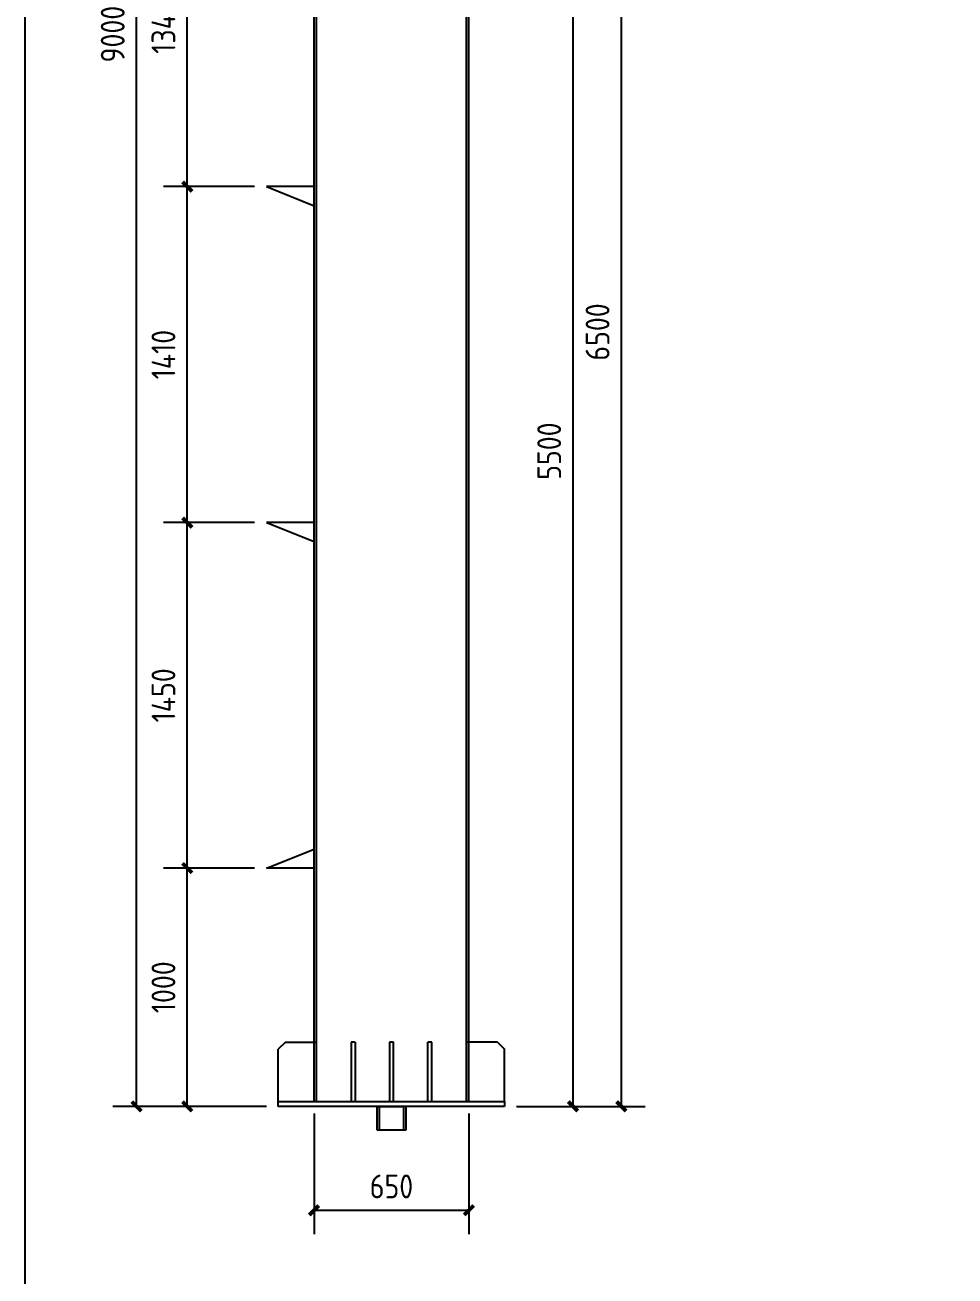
# Model space of a CAD drawing. Extents: x 411778 to 673094, y -11605 to 324395.
# Drawn here: x 457768 to 461671, y 103429 to 108679 of the extents above; entities that cross this region are included whole.
import ezdxf

# ---------------------------------------------------------------- set-up
doc = ezdxf.new("R2010")
doc.units = 0
doc.header["$LTSCALE"] = 1000
doc.header["$MEASUREMENT"] = 0
doc.styles.get("Standard").update_dxf_attribs({"font": 'gbenor.shx', "bigfont": 'gbcbig.shx'})
doc.dimstyles.get("Standard").update_dxf_attribs({"dimscale": 100, "dimtxt": 3.5, "dimasz": 1, "dimexe": 2.5, "dimexo": 3, "dimgap": 1.5, "dimtad": 1, "dimdec": 0, "dimzin": 0, "dimdsep": 46, "dimtxsty": 'Standard', "dimblk": 'ARCHTICK', "dimcen": 0.09, "dimadec": 0, "dimazin": 0, "dimtfac": 1, "dimtdec": 0, "dimtix": 1, "dimtmove": 2, "dimatfit": 3, "dimfxl": 1, "dimtolj": 1, "dimtzin": 0, "dimarcsym": 0})

# ---------------------------------------------------------------- blocks, each defined once
blk = doc.blocks.new('_ArchTick')
at = {"color": 0, "linetype": 'ByBlock', "const_width": 0.4}
blk.add_lwpolyline([(-0.5, -0.5), (0.5, 0.5)], dxfattribs=at)
blk = doc.blocks.new('*D1178')
at = {"color": 3, "lineweight": -2}
for p, q in [((458731.5, 105140.5), (458349.5, 105140.5)), ((458449.5, 104140.5), (458449.5, 105140.5)), ((458781.5, 104140.5), (458349.5, 104140.5))]:
    blk.add_line(p, q, dxfattribs=at)
at = {"layer": 'Defpoints', "color": 0}
for p in [(458449.5, 105140.5), (458781.5, 105140.5), (458831.5, 104140.5)]:
    blk.add_point(p, dxfattribs=at)
at = {"color": 3, "lineweight": -2, "xscale": 40, "yscale": 40, "zscale": 40}
for p, rotation in [((458449.5, 105140.5), 90), ((458449.5, 104140.5), 270)]:
    blk.add_blockref('_ArchTick', p, dxfattribs=dict(at, rotation=rotation))
at = {"color": 0, "insert": (458349.5, 104640.5), "char_height": 100, "attachment_point": 5, "rotation": 90}
blk.add_mtext('\\A1;1000', dxfattribs=at)
blk = doc.blocks.new('*D1179')
at = {"color": 3, "lineweight": -2}
for p, q in [((458731.5, 106590.5), (458349.5, 106590.5)), ((458449.5, 105140.5), (458449.5, 106590.5)), ((458731.5, 105140.5), (458349.5, 105140.5))]:
    blk.add_line(p, q, dxfattribs=at)
at = {"layer": 'Defpoints', "color": 0}
for p in [(458449.5, 106590.5), (458781.5, 106590.5), (458781.5, 105140.5)]:
    blk.add_point(p, dxfattribs=at)
at = {"color": 3, "lineweight": -2, "xscale": 40, "yscale": 40, "zscale": 40}
for p, rotation in [((458449.5, 106590.5), 90), ((458449.5, 105140.5), 270)]:
    blk.add_blockref('_ArchTick', p, dxfattribs=dict(at, rotation=rotation))
at = {"color": 0, "insert": (458349.5, 105865.5), "char_height": 100, "attachment_point": 5, "rotation": 90}
blk.add_mtext('\\A1;1450', dxfattribs=at)
blk = doc.blocks.new('*D1154')
at = {"color": 3, "lineweight": -2}
for p, q in [((460271.5, 110640.5), (460371.5, 110640.5)), ((460271.5, 104140.5), (460271.5, 110640.5)), ((459831.5, 104140.5), (460371.5, 104140.5))]:
    blk.add_line(p, q, dxfattribs=at)
at = {"layer": 'Defpoints', "color": 0}
for p in [(460221.5, 110640.5), (460271.5, 110640.5), (459781.5, 104140.5)]:
    blk.add_point(p, dxfattribs=at)
at = {"color": 3, "lineweight": -2, "xscale": 40, "yscale": 40, "zscale": 40}
for p, rotation in [((460271.5, 110640.5), 90), ((460271.5, 104140.5), 270)]:
    blk.add_blockref('_ArchTick', p, dxfattribs=dict(at, rotation=rotation))
at = {"color": 0, "insert": (460171.5, 107390.5), "char_height": 100, "attachment_point": 5, "rotation": 90}
blk.add_mtext('\\A1;6500', dxfattribs=at)
blk = doc.blocks.new('*D1155')
at = {"color": 3, "lineweight": -2}
for p, q in [((458731.5, 113140.5), (458136.5, 113140.5)), ((458236.5, 104140.5), (458236.5, 113140.5)), ((458781.5, 104140.5), (458136.5, 104140.5))]:
    blk.add_line(p, q, dxfattribs=at)
at = {"layer": 'Defpoints', "color": 0}
for p in [(458236.5, 113140.5), (458781.5, 113140.5), (458831.5, 104140.5)]:
    blk.add_point(p, dxfattribs=at)
at = {"color": 3, "lineweight": -2, "xscale": 40, "yscale": 40, "zscale": 40}
for p, rotation in [((458236.5, 113140.5), 90), ((458236.5, 104140.5), 270)]:
    blk.add_blockref('_ArchTick', p, dxfattribs=dict(at, rotation=rotation))
at = {"color": 0, "insert": (458136.5, 108640.5), "char_height": 100, "attachment_point": 5, "rotation": 90}
blk.add_mtext('\\A1;9000', dxfattribs=at)
blk = doc.blocks.new('*D1258')
at = {"color": 3, "lineweight": -2}
for p, q in [((458981.5, 104110.5), (458981.5, 103604.5)), ((459631.5, 104110.5), (459631.5, 103604.5)), ((458981.5, 103704.5), (459631.5, 103704.5))]:
    blk.add_line(p, q, dxfattribs=at)
at = {"layer": 'Defpoints', "color": 0}
for p in [(458981.5, 104160.5), (459631.5, 104160.5), (459631.5, 103704.5)]:
    blk.add_point(p, dxfattribs=at)
at = {"color": 3, "lineweight": -2, "xscale": 40, "yscale": 40, "zscale": 40, "rotation": 180}
blk.add_blockref('_ArchTick', (458981.5, 103704.5), dxfattribs=at)
at = {"color": 3, "lineweight": -2, "xscale": 40, "yscale": 40, "zscale": 40}
blk.add_blockref('_ArchTick', (459631.5, 103704.5), dxfattribs=at)
at = {"color": 0, "insert": (459306.5, 103804.5), "char_height": 100, "attachment_point": 5}
blk.add_mtext('\\A1;650', dxfattribs=at)
blk = doc.blocks.new('*D1792')
at = {"color": 3, "lineweight": -2}
for p, q in [((459671.5, 109640.5), (460168.5, 109640.5)), ((460068.5, 104140.5), (460068.5, 109640.5)), ((459831.5, 104140.5), (460168.5, 104140.5))]:
    blk.add_line(p, q, dxfattribs=at)
at = {"layer": 'Defpoints', "color": 0}
for p in [(459621.5, 109640.5), (460068.5, 109640.5), (459781.5, 104140.5)]:
    blk.add_point(p, dxfattribs=at)
at = {"color": 3, "lineweight": -2, "xscale": 40, "yscale": 40, "zscale": 40}
for p, rotation in [((460068.5, 109640.5), 90), ((460068.5, 104140.5), 270)]:
    blk.add_blockref('_ArchTick', p, dxfattribs=dict(at, rotation=rotation))
at = {"color": 0, "insert": (459968.5, 106890.5), "char_height": 100, "attachment_point": 5, "rotation": 90}
blk.add_mtext('\\A1;5500', dxfattribs=at)
blk = doc.blocks.new('*D1882')
at = {"color": 3, "lineweight": -2}
for p, q in [((458731.5, 108000.5), (458349.5, 108000.5)), ((458449.5, 106590.5), (458449.5, 108000.5)), ((458731.5, 106590.5), (458349.5, 106590.5))]:
    blk.add_line(p, q, dxfattribs=at)
at = {"layer": 'Defpoints', "color": 0}
for p in [(458449.5, 108000.5), (458781.5, 108000.5), (458781.5, 106590.5)]:
    blk.add_point(p, dxfattribs=at)
at = {"color": 3, "lineweight": -2, "xscale": 40, "yscale": 40, "zscale": 40}
for p, rotation in [((458449.5, 108000.5), 90), ((458449.5, 106590.5), 270)]:
    blk.add_blockref('_ArchTick', p, dxfattribs=dict(at, rotation=rotation))
at = {"color": 0, "insert": (458349.5, 107295.5), "char_height": 100, "attachment_point": 5, "rotation": 90}
blk.add_mtext('\\A1;1410', dxfattribs=at)
blk = doc.blocks.new('*D1879')
at = {"color": 3, "lineweight": -2}
for p, q in [((458731.5, 109340.5), (458349.5, 109340.5)), ((458449.5, 108000.5), (458449.5, 109340.5)), ((458731.5, 108000.5), (458349.5, 108000.5))]:
    blk.add_line(p, q, dxfattribs=at)
at = {"layer": 'Defpoints', "color": 0}
for p in [(458449.5, 109340.5), (458781.5, 109340.5), (458781.5, 108000.5)]:
    blk.add_point(p, dxfattribs=at)
at = {"color": 3, "lineweight": -2, "xscale": 40, "yscale": 40, "zscale": 40}
for p, rotation in [((458449.5, 109340.5), 90), ((458449.5, 108000.5), 270)]:
    blk.add_blockref('_ArchTick', p, dxfattribs=dict(at, rotation=rotation))
at = {"color": 0, "insert": (458349.5, 108670.5), "char_height": 100, "attachment_point": 5, "rotation": 90}
blk.add_mtext('\\A1;1340', dxfattribs=at)

msp = doc.modelspace()

# ---------------------------------------------------------------- linework, layer by layer
for p, q in [((458981.5, 104160.5), (458981.5, 113140.5)), ((459621.5, 104160.5), (459621.5, 113172.5)), ((458991.5, 104160.5), (458991.5, 113131)), ((459631.5, 104160.5), (459631.5, 112263.6)), ((458781.5, 108000.5), (458981.5, 107920.5)), ((458981.5, 108000.5), (458781.5, 108000.5)), ((458981.5, 106590.5), (458781.5, 106590.5)), ((458781.5, 106590.5), (458981.5, 106510.5)), ((458781.5, 105140.5), (458981.5, 105220.5)), ((458981.5, 105140.5), (458781.5, 105140.5)), ((458861.5, 104410.5), (458831.5, 104380.5)), ((458831.5, 104160.5), (458831.5, 104380.5)), ((458861.5, 104410.5), (458991.5, 104410.5)), ((459145.5, 104410.5), (459137.5, 104410.5)), ((459137.5, 104410.5), (459137.5, 104160.5)), ((459153.5, 104410.5), (459145.5, 104410.5)), ((459153.5, 104410.5), (459153.5, 104160.5)), ((459306.5, 104410.5), (459298.5, 104410.5)), ((459298.5, 104410.5), (459298.5, 104160.5)), ((459314.5, 104410.5), (459306.5, 104410.5)), ((459314.5, 104160.5), (459314.5, 104410.5)), ((459459.5, 104160.5), (459459.5, 104410.5)), ((459467.5, 104410.5), (459459.5, 104410.5)), ((459475.5, 104410.5), (459467.5, 104410.5)), ((459475.5, 104160.5), (459475.5, 104410.5)), ((459751.5, 104410.5), (459621.5, 104410.5)), ((459751.5, 104410.5), (459781.5, 104380.5)), ((459781.5, 104160.5), (459781.5, 104380.5)), ((458831.5, 104140.5), (458831.5, 104160.5)), ((458831.5, 104160.5), (459781.5, 104160.5)), ((459298.5, 104160.5), (459314.5, 104160.5)), ((459781.5, 104160.5), (459781.5, 104140.5)), ((459781.5, 104140.5), (458831.5, 104140.5)), ((459246.5, 104140.5), (459356.5, 104140.5))]:
    msp.add_line(p, q)
at = {"color": 1}
for p, q in [((459246.5, 104040.5), (459246.5, 104140.5)), ((459256.5, 104040.5), (459256.5, 104140.5)), ((459356.5, 104140.5), (459356.5, 104040.5)), ((459366.5, 104140.5), (459366.5, 104040.5)), ((459366.5, 104040.5), (459246.5, 104040.5)), ((459306.5, 104040.5), (459256.5, 104040.5))]:
    msp.add_line(p, q, dxfattribs=at)
msp.add_lwpolyline([(457768.5, 113753), (472618.5, 113753), (472618.5, 103253), (457768.5, 103253)], close=True)

# ---------------------------------------------------------------- dimensions: what is measured, and where the dimension line sits
for base, p1, p2, picture, middle in [((458236.5, 113140.5), (458831.5, 104140.5), (458781.5, 113140.5), '*D1155', (458136.5, 108640.5)), ((460271.5, 110640.5), (459781.5, 104140.5), (460221.5, 110640.5), '*D1154', (460171.5, 107390.5)), ((460068.5, 109640.5), (459781.5, 104140.5), (459621.5, 109640.5), '*D1792', (459968.5, 106890.5)), ((458449.5, 109340.5), (458781.5, 108000.5), (458781.5, 109340.5), '*D1879', (458349.5, 108670.5)), ((458449.5, 108000.5), (458781.5, 106590.5), (458781.5, 108000.5), '*D1882', (458349.5, 107295.5)), ((458449.5, 106590.5), (458781.5, 105140.5), (458781.5, 106590.5), '*D1179', (458349.5, 105865.5)), ((458449.5, 105140.5), (458831.5, 104140.5), (458781.5, 105140.5), '*D1178', (458349.5, 104640.5))]:
    dim = msp.add_linear_dim(base=base, p1=p1, p2=p2, angle=90, dimstyle='Standard', override={"dimtxt": 1, "dimasz": 0.4, "dimexe": 1, "dimexo": 0.5, "dimgap": 0.5, "dimclrd": 3, "dimclre": 3})
    dim.commit()
    dim.dimension.update_dxf_attribs({"geometry": picture, "text_midpoint": middle})
dim = msp.add_linear_dim(base=(459631.5, 103704.5), p1=(458981.5, 104160.5), p2=(459631.5, 104160.5), dimstyle='Standard', override={"dimtxt": 1, "dimasz": 0.4, "dimexe": 1, "dimexo": 0.5, "dimgap": 0.5, "dimclrd": 3, "dimclre": 3})
dim.commit()
dim.dimension.update_dxf_attribs({"geometry": '*D1258', "text_midpoint": (459306.5, 103804.5)})

doc.saveas('drawing.dxf')
